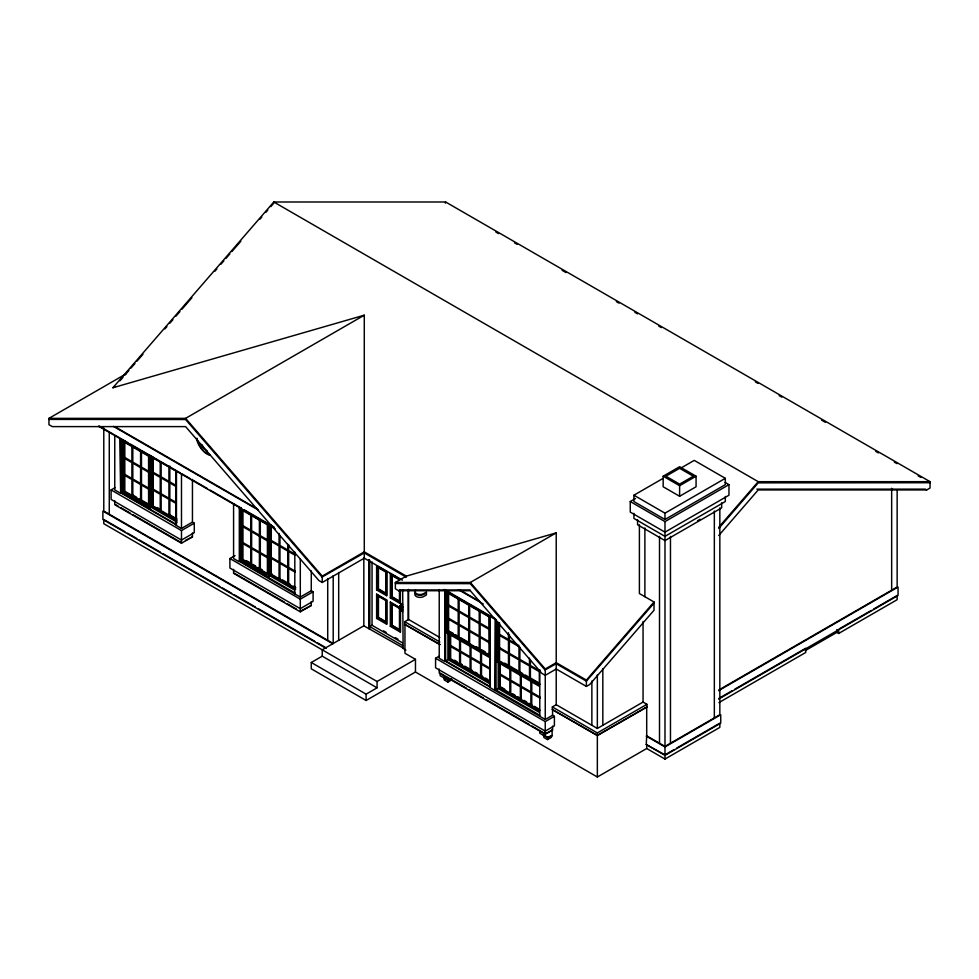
<?xml version="1.0" encoding="UTF-8"?>
<svg xmlns="http://www.w3.org/2000/svg" width="979" height="979" viewBox="0 0 979 979"><rect width="100%" height="100%" fill="white"/><g stroke="black" fill="none" stroke-linecap="round" stroke-linejoin="round"><path stroke-width="1.47" d="M400.656 606.258L401.72 605.218L402.626 606.197L402.883 607.457L401.292 607.494M447.917 682.069L448.37 679.903L443.805 677.272L444.258 679.964L447.917 682.069L451.564 679.964M547.995 737.432L543.431 734.788L543.883 737.481L547.542 739.586L547.995 737.432L550.431 736.024M125.985 373.88L48.95 418.351L48.95 424.69L52.291 426.611L185.594 426.611L318.897 580.535L322.238 582.468L364.286 558.189L364.286 315.189L112.928 387.745L273.79 201.992L445.629 201.992L930.05 481.68L930.05 488.007L926.709 489.941L758.223 489.941L718.733 535.525M119.964 380.794L122.962 377.343M124.957 375.03L128.959 370.417M130.953 368.116L134.955 363.503M136.95 361.19L142.946 354.276M164.913 328.895L166.919 326.594M169.918 323.131L172.904 319.668M175.902 316.205L179.903 311.591M181.898 309.291L191.884 297.751M214.866 271.232L216.861 268.919M220.85 264.306L223.848 260.842M225.843 258.542L229.845 253.928M231.839 251.615L240.834 241.238M259.814 219.32L261.809 217.02M265.798 212.406L267.805 210.093M270.804 206.642L273.79 203.179M654.021 601.987L654.021 610.247L589.725 684.492L586.384 686.426L586.384 680.087L654.021 601.987L639.397 593.543L639.397 524.756M718.733 527.265L758.223 481.68L930.05 481.68M654.021 603.174L586.384 681.139L556.219 663.725L545.034 669.942L470.312 583.643L395.357 583.521M718.733 528.452L758.223 482.855L930.05 482.733M112.928 387.745L114.971 386.57M445.408 203.179L445.629 201.992M120.246 439.277L120.698 492.841L176.453 525.025L176.453 471.205L120.246 439.277L120.698 492.841M123.44 441.651L124.81 440.856L124.81 490.467L123.44 491.25L123.44 441.651L148.575 456.165L149.261 455.773L149.261 505.372L148.575 505.764L123.44 491.25M48.95 418.351L185.594 418.351L364.286 315.189M176 471.462L176 525.295L181.482 528.464L192.447 522.125L194.283 523.178L194.283 532.686L181.482 540.065L111.104 499.437L111.104 489.941L114.947 487.726M121.151 439.804L121.151 492.572L122.069 492.045L149.946 508.138L151.317 507.355L177.003 522.174M151.769 456.422L151.769 506.033L153.152 505.237L153.152 457.144M111.104 489.941L181.482 530.569L194.283 523.178M239.525 561.444L239.525 507.611L239.525 561.444L294.814 593.898L294.814 552.034M185.423 540.432L192.447 536.896L192.447 532.943M114.763 500.758L114.763 504.711L181.482 543.235L192.447 536.896M242.266 510.255L242.951 509.851L242.951 559.462L268.087 573.975L267.402 574.367L242.266 559.853L242.266 510.255L267.402 524.768L268.087 524.365M294.814 593.898L300.296 597.055L311.273 590.729L313.096 591.781L313.096 601.277L300.296 608.669L229.918 568.04L229.918 558.532L235.046 555.582M239.977 508.407L239.977 561.175L240.895 560.649L268.772 576.741L270.143 575.946L294.532 590.031M242.266 559.853L242.951 559.462M270.596 525.025L270.596 574.636L271.966 573.841M322.238 582.468L322.238 576.129L364.286 551.862L406.322 576.129L556.219 532.857L556.219 704.709L597.349 728.449L643.056 702.065L646.935 704.317L646.935 706.948L597.349 735.584L552.34 709.591L552.34 706.948L556.219 704.709M229.918 558.532L300.296 599.172L313.096 591.781M301.618 610.553L311.273 605.499L311.273 601.547M233.577 569.35L233.577 573.315L300.296 611.838L311.273 605.499M386.681 595.734L386.681 571.467L376.621 565.666L376.621 589.933L386.681 595.734L386.681 571.467M376.621 589.933L377.992 589.138L377.992 566.976L376.621 565.666M586.384 686.426L556.219 669.012L545.254 675.339L541.913 673.417L470.312 590.729L398.698 590.729L395.357 588.795L395.357 582.468L406.322 576.129L406.322 577.194L364.286 552.915L322.018 577.059L185.594 419.526L48.95 419.404M398.698 590.729L400.068 589.933L470.153 589.933M386.681 624.235L386.681 599.956L376.621 594.155L376.621 618.434L386.681 624.235L386.681 599.956M390.327 597.851L391.698 597.055L391.698 574.893L390.327 573.572L390.327 597.851L400.387 603.651L400.387 590.007M402.675 589.823L403.128 647.988L363.821 625.814L322.238 649.823L322.238 656.163L377.074 687.821L377.074 681.494L415.463 659.332L415.463 671.998L597.349 777.008L646.703 748.507L664.986 759.068L719.834 727.397L719.834 723.175L676.746 748.054M376.621 618.434L377.992 617.639L377.992 595.477L376.621 594.155M400.387 632.153L400.387 607.873L390.327 602.073L390.327 626.352L400.387 632.153L400.387 607.873M426.428 592.833L423.687 594.424A5.176 2.986 0 0 1 416.883 594.681A5.176 2.986 0 0 1 415.561 590.814M402.32 642.762L372.044 625.287L369.768 626.609L402.675 645.602M415.463 671.998L366.109 700.487L311.273 668.828L311.273 662.489L322.238 656.163M445.176 661.18L444.711 590.729L445.176 661.18L489.953 687.025L489.953 616.317M390.327 626.352L391.698 625.557L391.698 603.394L390.327 602.073M489.733 655.294L489.047 655.685L447.917 631.944L447.917 593.103L448.602 592.699L448.602 631.541L489.733 655.294L489.733 616.452M395.357 582.468L470.312 582.468L556.219 532.857M439.816 644.623L404.731 624.369L404.731 621.726L408.61 619.487L439.804 637.488M404.731 624.369L440.048 644.488M663.162 476.21L679.61 466.714L696.069 476.21L696.069 486.771L679.61 496.267L663.162 486.771L663.162 476.21L679.61 485.706L696.069 476.21M681.127 467.95L694.233 460.387L725.317 478.327L725.317 484.654L664.986 519.482L633.915 501.542L633.915 495.215L662.759 478.56M725.109 482.427L728.963 484.654L728.963 495.215L664.986 532.148L630.256 512.103L630.256 501.542L635.481 498.531M447.917 631.944L449.288 631.149M633.915 495.215L664.986 513.155L725.317 478.327M489.047 655.685L489.047 616.843L490.418 616.06M311.273 662.489L366.109 694.16L377.074 687.821M630.256 501.542L664.986 521.599L728.963 484.654M539.772 669.673L539.772 716.322L545.254 719.479L552.572 715.257L554.395 716.322L554.395 725.818L545.254 731.093L435.569 667.776L435.569 658.267L439.485 656.016M490.418 658.059L446.546 632.728L446.546 590.729L445.629 591.255L445.629 660.911L447.917 659.589L490.491 684.174M449.288 633.254L449.288 658.794L450.658 658.01L450.658 633.964M697.574 520.73L700.156 519.237M451.454 678.655L448.37 680.429L440.146 675.681L440.146 673.05L444.527 675.583M498.189 622.118L498.189 660.96L499.559 660.176L499.559 622.828M444.711 590.729L489.5 616.586L489.953 687.025M489.5 687.295L539.772 716.322M495.9 620.282L495.9 689.938L498.189 688.616L539.478 712.455M499.559 662.281L499.559 687.821L500.93 687.025L504.785 689.253M545.254 719.479L545.254 669.012L556.219 662.673L586.384 680.087M498.189 660.96L539.319 684.713L540.004 684.309L498.874 660.568L498.874 623.085M552.34 709.591L597.349 735.315L646.935 706.948M435.569 658.267L545.254 721.596L554.395 716.322M552.572 726.075L552.572 730.04L545.254 733.736L531.927 726.039M552.572 730.04L545.254 734.262L439.228 673.05L439.228 669.085M552.107 729.771L552.107 735.584L547.995 737.958L539.772 733.21L539.772 730.567M547.542 739.586L551.189 737.481L552.107 735.584M552.34 706.948L597.349 732.941L646.935 704.317M718.978 689.889L897.143 587.033L897.143 489.684M718.598 690.648L898.061 587.033L898.061 595.477L718.598 699.092M646.25 736.11L664.986 746.928L720.74 714.731L720.74 723.175L664.986 755.372L646.25 744.554L646.703 735.841L664.986 746.402L719.834 714.731L719.834 507.881M718.941 698.37L732.084 690.77M734.715 689.253L805.741 648.245L805.741 652.467L718.941 702.592M839.945 628.494L871.151 610.492M873.745 608.987L897.143 595.477L897.143 599.699L838.648 633.474L836.825 632.41L805.227 650.656M646.25 744.554L664.986 754.846L674.127 749.559M756.84 489.145L925.339 489.145L926.709 489.941M495.925 232.096L498.568 233.614M514.452 242.792L517.096 244.322M562.105 270.302L566.07 272.59M616.366 301.63L619.009 303.16M634.894 312.325L637.549 313.855M658.72 326.08L661.363 327.61M755.335 381.859L757.991 383.389M779.162 395.614L781.817 397.144M821.516 420.077L825.493 422.365M875.789 451.405L878.432 452.934M894.316 462.1L896.96 463.63M918.143 475.855L920.786 477.385M273.79 201.992L758.223 481.68M460.179 590.153L479.808 601.485M458.405 589.664L483.271 604.019M444.466 589.529L495.509 618.997M443.597 589.554L496.402 620.037M453.399 595.477L458.196 598.242L458.196 610.492L448.602 604.949M460.314 599.466L469.626 604.838L469.626 617.088L479.22 622.62L479.22 610.382L480.126 610.908L480.126 623.158L489.733 628.689M472.025 606.221L476.822 608.999M481.325 611.606L483.736 612.989M486.135 614.371L488.533 615.754M447.917 593.103L489.047 616.843M498.874 633.976L508.468 639.507L508.468 632.715M518.98 645.577L509.374 640.033L509.374 634.6M448.602 606.001L458.196 611.545L458.196 623.782L448.602 618.251M489.733 629.754L480.126 624.21L480.126 636.448L489.733 641.991M498.874 635.028L508.468 640.572L508.468 652.809L498.874 647.266M364.286 558.189L402.381 580.192M390.327 573.572L400.387 579.384L391.698 574.893M377.992 566.976L386.216 571.724M399.469 579.911L392.163 575.689L392.163 596.798L399.469 601.02L399.469 590.459M540.004 671.019L530.398 665.475L530.398 660.03M115.241 426.893L257.636 509.104M448.602 619.303L458.196 624.847L458.196 637.084M489.733 643.044L480.126 637.5L480.126 649.75M498.874 648.318L508.468 653.862L508.468 666.112M540.004 672.071L530.398 666.528L530.398 678.777M113.466 426.391L258.493 510.12M99.271 426.11L113.466 434.309M127.845 442.606L114.763 435.055L114.763 489.941L120.246 493.098M130.452 444.123L141.074 450.254M142.236 450.915L180.173 472.82M190.599 478.841L181.482 473.579L181.482 528.464M193.206 480.346L207.536 488.619M210.13 490.124L241.434 508.187M244.04 509.704L274.132 527.069M98.524 426.208L273.263 527.094M128.016 443.499L124.125 441.26L124.125 490.858L149.261 505.372M135.396 447.77L137.99 449.263M144.084 452.775L146.666 454.268M244.248 510.61L246.83 512.103M254.222 516.361L260.316 519.886L260.316 535.709L268.087 540.2M239.06 507.881L275.234 528.758M377.992 589.138L386.216 593.898M391.698 597.055L399.921 601.804L400.387 603.651M450.573 631.896L453.142 633.376M455.712 634.857L458.282 636.338M460.852 637.831L468.562 642.273M476.271 646.727L478.841 648.22M481.411 649.701L485.278 651.928M487.848 653.409L490.418 654.89M504.699 663.138L517.548 670.566M520.118 672.047L522.688 673.528M525.258 675.008L527.828 676.501M530.398 677.982L538.12 682.436M402.675 604.447L400.839 603.394L400.839 610.774L402.675 611.838M456.997 637.708L459.567 639.201M526.543 677.86L529.113 679.353M539.392 686.34L496.818 661.755L496.818 621.249M377.992 595.477L386.216 600.225M391.698 603.394L399.921 608.143M152.467 471.866L160.226 476.345L160.226 461.953M176.306 485.621L169.832 481.888L169.832 466.053M271.281 540.469L279.052 544.948L279.052 533.433M295.12 554.224L288.646 550.492L288.646 544.728M152.467 472.918L160.226 477.409L160.226 493.232L152.467 488.754M176.306 486.685L169.832 482.941L169.832 498.776L176.306 502.508M271.281 541.522L279.052 546.001L279.052 561.836L271.281 557.345M295.12 555.277L288.646 551.544L288.646 567.379L295.12 571.112M124.125 457.083L131.896 461.574L131.896 445.739L132.814 446.265L132.814 462.1L140.584 466.591L140.584 450.756L141.49 451.282L141.49 467.118L149.261 471.597M242.951 525.686L250.722 530.177L250.722 514.342L251.627 514.868L251.627 530.704L259.398 535.183L259.398 519.359M449.973 645.1L459.567 650.643L459.567 638.406M489.904 668.155L481.497 663.309L481.497 652.43M500.245 674.127L509.839 679.671L509.839 668.792M540.175 697.183L531.768 692.337L531.768 681.457M449.973 646.164L459.567 651.696L459.567 663.946M489.904 669.22L481.497 664.362L481.497 676.611M500.245 675.18L509.839 680.723L509.839 692.973M540.175 698.235L531.768 693.389L531.768 705.626M124.125 458.148L131.896 462.626L131.896 478.462L124.125 473.971M149.261 472.649L141.49 468.17L141.49 484.005L149.261 488.484M242.951 526.739L250.722 531.23L250.722 547.065L242.951 542.574M268.087 541.252L260.316 536.773L260.316 552.597L268.087 557.088M404.731 621.726L439.816 641.991M454.513 660.238L457.083 661.718M459.653 663.199L462.223 664.692M464.792 666.173L472.502 670.627M475.072 672.108L477.642 673.589M480.212 675.082L482.794 676.562M485.364 678.043L487.934 679.524M512.494 693.707L515.064 695.2M517.634 696.681L521.489 698.908M524.059 700.389L526.629 701.87M529.198 703.363L531.768 704.843M534.338 706.324L539.49 709.298M489.904 681.457L449.973 658.402L449.973 634.221M540.175 710.485L500.245 687.429L500.245 663.248M377.992 617.639L386.216 622.387M391.698 625.557L399.921 630.305M449.288 658.794L490.418 682.547M499.559 687.821L539.405 710.827M152.467 489.806L160.226 494.285L160.226 510.12M176.306 503.573L169.832 499.828L169.832 515.664M271.281 558.409L279.052 562.888L279.052 578.724M295.12 572.164L288.646 568.432L288.646 584.267M124.125 475.023L131.896 479.514L131.896 495.35M149.261 489.537L141.49 485.058L141.49 500.881M242.951 543.626L250.722 548.118L250.722 563.941M268.087 558.14L260.316 553.661L260.316 569.484M445.629 660.911L489.5 686.242M495.9 689.938L539.772 715.257M444.711 661.437L439.228 658.267L439.228 589.554M383.499 630.843L386.13 632.361M395.345 637.684L397.976 639.201M402.675 648.245L405.955 650.142M157.117 507.526L159.761 509.056M169.024 514.403L176.954 518.992M282.552 579.947L290.482 584.536M293.137 586.066L295.78 587.584M176.306 519.396L152.467 505.641L152.467 457.474M295.12 588L271.281 574.232L271.281 524.634M132.752 495.044L136.717 497.344M139.361 498.862L148.624 504.209M151.769 506.033L176.905 520.547M246.28 560.588L250.245 562.888M252.888 564.406L255.543 565.935M258.187 567.465L262.152 569.754M270.596 574.636L295.731 589.138M466.542 688.298L445.629 676.22L445.629 678.851M469.161 689.803L483.54 698.1M486.159 699.618L529.309 724.521M415.463 659.332L404.951 653.262L404.951 624.235M121.151 492.572L176 524.242M239.977 561.175L294.814 592.833M239.06 561.701L233.577 558.532L233.577 503.659M115.669 504.711L118.3 506.229M120.931 507.746L130.146 513.069M132.777 514.587L181.482 542.709M234.495 573.315L284.51 602.183M287.141 603.713L296.356 609.024M332.75 643.766L102.881 511.05L102.881 519.494L326.142 648.392M124.884 531.67L103.786 519.494L103.786 523.716L377.074 681.494M127.527 533.188L136.754 538.523M139.385 540.041L160.483 552.217M163.126 553.747L219.822 586.47M222.453 588L231.68 593.323M234.324 594.853L255.421 607.029M258.052 608.546L314.748 641.282M317.38 642.811L325.297 647.376M470.312 582.468L545.254 669.012M185.594 418.351L322.238 576.129M891.661 488.288L891.661 590.202M838.648 629.252L838.648 633.474M836.825 629.595L836.825 632.41M725.317 496.475L725.317 501.542L664.986 536.37L633.915 518.429L633.915 513.363M721.658 502.814L721.658 507.881L664.986 540.592L637.574 524.756L637.574 519.702M714.34 511.038L714.34 717.901M679.61 485.706L679.61 496.267M670.468 536.37L670.468 743.232M664.986 513.155L664.986 519.482M664.986 521.599L664.986 746.402M664.986 746.928L664.986 759.068M659.503 536.37L659.503 743.232M646.703 706.826L646.703 735.841M646.703 744.285L646.703 748.507M644.88 527.926L644.88 596.713M643.056 621.506L643.056 702.065M602.831 668.792L602.831 725.292M597.349 675.008L597.349 728.449M597.349 732.941L597.349 777.008M591.867 681.005L591.867 725.292M552.572 709.457L552.572 715.257M545.254 721.596L545.254 736.367M539.319 669.771L539.319 684.713M530.863 680.919L530.863 691.81L521.256 686.267L521.256 675.388M530.863 705.1L530.863 692.863L521.256 687.319L521.256 699.569M529.492 658.145L529.492 664.949L519.886 659.405L519.886 647.168M529.492 678.239L529.492 666.001L519.886 660.458L519.886 672.708M520.351 674.861L520.351 685.741L510.757 680.197L510.757 669.318M520.351 699.03L520.351 686.793L510.757 681.249L510.757 693.499M518.98 672.181L518.98 659.932L509.374 654.388L509.374 666.638M498.189 662.416L498.189 688.616M495.435 690.195L495.435 619.487L494.982 690.464M480.591 651.904L480.591 662.783L470.997 657.239L470.997 645.002M480.591 676.085L480.591 663.835L470.997 658.304L470.997 670.542M479.22 649.224L479.22 636.974L469.626 631.443L469.626 643.68M470.079 645.834L470.079 656.713L460.485 651.17L460.485 640.29M470.079 670.015L470.079 657.766L460.485 652.234L460.485 664.472M468.708 604.312L468.708 616.562L459.114 611.018L459.114 598.769M468.708 643.154L468.708 630.904L459.114 625.373L459.114 637.61M447.917 633.401L447.917 659.589M408.61 589.37L408.61 619.487M408.157 589.627L408.157 619.756M399.921 589.982L399.921 601.804M372.044 561.97L372.044 625.287M369.768 560.269L369.768 628.726M369.303 559.719L369.303 628.457M368.85 559.976L368.85 628.726M366.109 694.16L366.109 700.487M363.821 558.03L363.821 625.814M338.685 572.482L338.685 640.327M333.203 575.652L333.203 643.497L103.786 511.05L103.786 428.117M327.72 578.516L327.72 640.327M311.273 570.904L311.273 590.729M300.296 558.948L300.296 597.055M300.296 599.172L300.296 611.838M287.728 544.202L287.728 549.965L279.97 545.474L279.97 535.403M287.728 583.729L287.728 567.906L279.97 563.414L279.97 579.25M270.143 524.683L270.143 575.946M268.772 523.973L268.772 576.741M267.402 524.768L267.402 574.367M259.398 568.958L259.398 553.123L251.627 548.644L251.627 564.479M240.895 507.881L240.895 560.649M192.447 479.441L192.447 522.125M181.482 530.569L181.482 543.235M168.914 466.971L168.914 481.362L161.143 476.871L161.143 462.48M168.914 515.138L168.914 499.302L161.143 494.823L161.143 510.646M151.317 456.092L151.317 507.355M149.946 455.37L149.946 508.138M148.575 456.165L148.575 505.764M140.584 500.355L140.584 484.532L132.814 480.04L132.814 495.876M122.069 440.783L122.069 492.045M109.269 432.791L109.269 514.208M203.412 446.975A11.638 6.718 60 0 1 201.711 444.478M210.363 454.99A15.517 8.958 60 0 1 204.697 451.723M203.779 450.866A15.517 8.958 60 0 1 198.541 443.193M198.027 441.97A15.517 8.958 60 0 1 196.938 438.286M207.071 450.891A11.638 6.718 60 0 1 201.258 444.747M209.91 455.259A15.517 8.958 60 0 1 196.473 438.543M415.561 592.931A5.176 2.986 0 0 0 416.883 596.786A5.176 2.986 0 0 0 423.687 596.529L426.428 594.951L426.428 592.05L423.687 593.629A5.176 2.986 0 0 1 416.883 593.886A5.176 2.986 0 0 1 415.561 590.031M399.738 605.879L399.554 606.894L401.194 608.669L401.525 606.833L399.738 605.879M679.61 468.292L665.904 476.21L679.61 484.128L693.328 476.21L679.61 468.292M468.708 617.614L459.114 612.071L459.114 624.308L468.708 629.852L468.708 617.614M479.22 623.684L469.626 618.141L469.626 630.378L479.22 635.922L479.22 623.684M518.98 646.629L509.374 641.098L509.374 653.336L518.98 658.879L518.98 646.629M385.763 571.993L378.445 567.771L378.445 588.881L385.763 593.103L385.763 571.993M402.442 608.534L402.442 610.651L402.442 608.534M385.763 600.494L378.445 596.272L378.445 617.37L385.763 621.592L385.763 600.494M399.469 608.4L392.163 604.178L392.163 625.287L399.469 629.509L399.469 608.4M168.914 482.414L161.143 477.936L161.143 493.759L168.914 498.25L168.914 482.414M287.728 551.018L279.97 546.527L279.97 562.362L287.728 566.853L287.728 551.018M140.584 467.644L132.814 463.153L132.814 478.988L140.584 483.467L140.584 467.644M259.398 536.247L251.627 531.756L251.627 547.591L259.398 552.07L259.398 536.247"/></g></svg>
